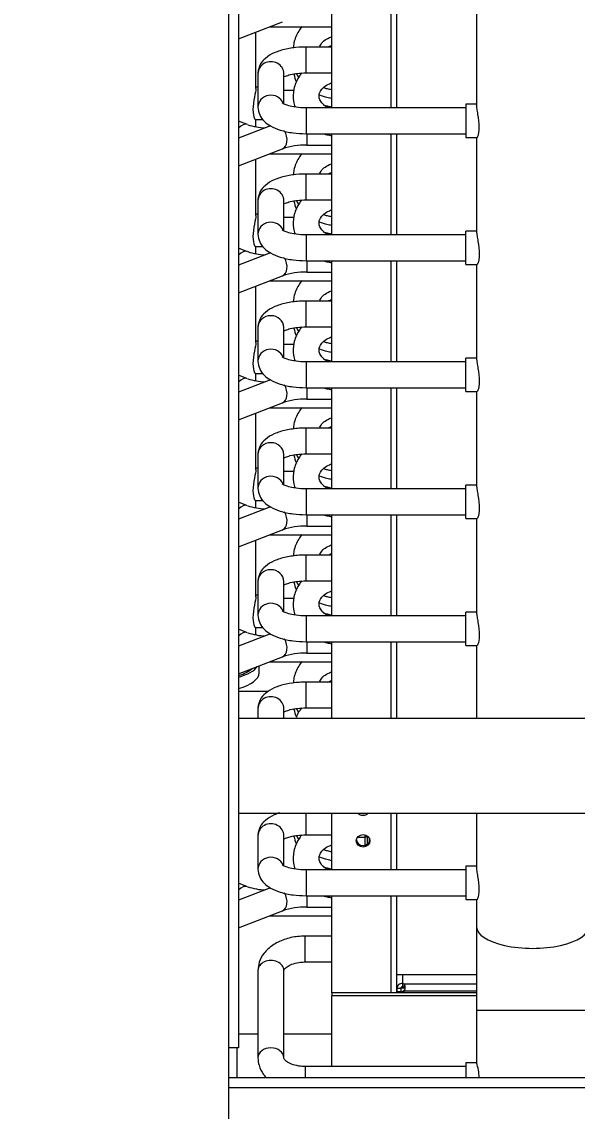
# Model space of a CAD drawing. Header units: millimetres. Extents: x 113490 to 142599, y -20467 to 115.
# Drawn here: x 137139.7 to 137344.5, y -7310.8 to -6908.9 of the extents above; entities that cross this region are included whole.
import ezdxf

# ---------------------------------------------------------------- set-up
doc = ezdxf.new("R2010")
doc.units = ezdxf.units.MM
doc.layers.add('DV2_0', color=7, linetype='Continuous')
doc.styles.get("Standard").update_dxf_attribs({"font": 'msyh.ttf'})
doc.dimstyles.new('ISO-25', dxfattribs={"dimtxt": 2.5, "dimasz": 2.5, "dimexe": 1.25, "dimexo": 0.625, "dimtad": 1, "dimtxsty": 'Standard', "dimcen": 2.5, "dimadec": 0, "dimazin": 0, "dimtfac": 1, "dimtmove": 0, "dimatfit": 3, "dimfxl": 1, "dimarcsym": 0})

# ---------------------------------------------------------------- blocks, each defined once
blk = doc.blocks.new('*D16')
at = {"color": 0, "lineweight": -2}
for p, q in [((137075.04, -7126.86), (137075.04, -8732.78)), ((139355.04, -7126.86), (139355.04, -8732.78)), ((137135.04, -8702.78), (139295.04, -8702.78))]:
    blk.add_line(p, q, dxfattribs=at)
at = {"color": 0}
for points in [[(137135.04, -8692.78), (137135.04, -8712.78), (137075.04, -8702.78)], [(139295.04, -8692.78), (139295.04, -8712.78), (139355.04, -8702.78)]]:
    blk.add_solid(points, dxfattribs=at)
at = {"layer": 'Defpoints', "color": 0}
for p in [(137075.04, -7125.86), (139355.04, -7125.86), (139355.04, -8702.78)]:
    blk.add_point(p, dxfattribs=at)
at = {"color": 0, "insert": (138215.04, -8656.94), "char_height": 50, "attachment_point": 5}
blk.add_mtext('2270', dxfattribs=at)
blk = doc.blocks.new('*D17')
at = {"color": 0, "lineweight": -2}
for p, q in [((137147.04, -5770.18), (136598.76, -5770.18)), ((136628.76, -5830.18), (136628.76, -8268.97)), ((137099.03, -8328.97), (136598.76, -8328.97))]:
    blk.add_line(p, q, dxfattribs=at)
at = {"color": 0}
for points in [[(136618.76, -5830.18), (136638.76, -5830.18), (136628.76, -5770.18)], [(136618.76, -8268.97), (136638.76, -8268.97), (136628.76, -8328.97)]]:
    blk.add_solid(points, dxfattribs=at)
at = {"layer": 'Defpoints', "color": 0}
for p in [(137148.04, -5770.18), (136628.76, -8328.97), (137100.03, -8328.97)]:
    blk.add_point(p, dxfattribs=at)
at = {"color": 0, "insert": (136582.93, -7049.57), "char_height": 50, "attachment_point": 5, "rotation": 90}
blk.add_mtext('2560', dxfattribs=at)

msp = doc.modelspace()

# ---------------------------------------------------------------- linework, layer by layer
at = {"layer": 'DV2_0', "color": 7, "linetype": 'Continuous', "lineweight": 20}
for p, q in [((137216.03, -7287.37), (137216.03, -6239.37)), ((137275.94, -6940.69), (137275.94, -6903.36)), ((137244.54, -6927.78), (137244.54, -6918.26)), ((137244.54, -6940.69), (137244.54, -6950.21)), ((137244.75, -6950.21), (137244.75, -6954.41)), ((137275.94, -6987.53), (137275.94, -6950.21)), ((137244.54, -6974.62), (137244.54, -6965.1)), ((137244.54, -6987.53), (137244.54, -6997.05)), ((137244.75, -6997.05), (137244.75, -7001.25)), ((137275.94, -7034.38), (137275.94, -6997.05)), ((137244.54, -7021.47), (137244.54, -7011.95)), ((137244.54, -7034.38), (137244.54, -7043.9)), ((137244.75, -7043.84), (137244.75, -7048.1)), ((137275.94, -7081.23), (137275.94, -7043.9)), ((137244.54, -7068.32), (137244.54, -7058.8)), ((137244.54, -7081.23), (137244.54, -7090.75)), ((137244.75, -7090.69), (137244.75, -7094.95)), ((137275.94, -7128.08), (137275.94, -7090.75)), ((137244.54, -7115.17), (137244.54, -7105.65)), ((137244.54, -7128.08), (137244.54, -7137.6)), ((137244.75, -7137.6), (137244.75, -7141.8)), ((137275.94, -7165.92), (137275.94, -7137.6)), ((137244.54, -7162.01), (137244.54, -7152.5)), ((137244.54, -7208.86), (137244.54, -7200.82)), ((137266.16, -7200.82), (137266.16, -7201)), ((137275.94, -7221.77), (137275.94, -7200.82)), ((137266.16, -7208.83), (137266.16, -7209.66)), ((137266.16, -7209.66), (137266.16, -7212.72)), ((137267.06, -7209.24), (137267.06, -7209.42)), ((137267.06, -7209.37), (137267.06, -7212.31)), ((137267.8, -7210.08), (137267.8, -7211.47)), ((137244.54, -7221.77), (137244.54, -7231.29)), ((137244.75, -7231.29), (137244.75, -7235.49)), ((137275.94, -7267.09), (137275.94, -7231.29)), ((137244.24, -7255.71), (137244.24, -7246.19)), ((137280.04, -7260.53), (137280.04, -7263.64)), ((137307.41, -7263.92), (137280.74, -7263.92)), ((137280.91, -7265.44), (137279.44, -7265.44)), ((137307.41, -7266.53), (137280.74, -7266.53)), ((137348.67, -7273.65), (137307.41, -7273.65)), ((137244.24, -7294.29), (137244.24, -7298.37)), ((137216.03, -7301.97), (139214.03, -7301.97))]:
    msp.add_line(p, q, dxfattribs=at)
at = {"layer": 'DV2_0', "color": 7, "linetype": 'Continuous', "lineweight": 15}
for p, q in [((137219.63, -6239.37), (137219.63, -7287.37)), ((137254.04, -6940.69), (137254.04, -6903.36)), ((137278.04, -6940.69), (137278.04, -6903.36)), ((137307.41, -6904.76), (137307.41, -6939.84)), ((137219.63, -6915.21), (137235.86, -6908.94)), ((137231.14, -6910.76), (137254.04, -6910.76)), ((137225.99, -6933.6), (137225.99, -6912.76)), ((137254.04, -6918.26), (137244.54, -6918.26)), ((137226.78, -6928.04), (137226.78, -6940.42)), ((137236.3, -6938.94), (137236.3, -6928.04)), ((137244.54, -6927.78), (137254.04, -6927.78)), ((137226.78, -6933.08), (137225.99, -6933.08)), ((137240.03, -6934.28), (137236.3, -6934.28)), ((137303.41, -6939.29), (137303.41, -6951.61)), ((137307.41, -6939.29), (137303.41, -6939.29)), ((137303.41, -6940.69), (137244.54, -6940.69)), ((137222.98, -6946.88), (137219.63, -6945.58)), ((137231.35, -6947.32), (137219.63, -6951.86)), ((137225.81, -6945), (137228.54, -6945)), ((137225.99, -6947.64), (137225.99, -6945)), ((137244.54, -6950.21), (137303.41, -6950.21)), ((137254.04, -6987.53), (137254.04, -6950.21)), ((137278.04, -6987.53), (137278.04, -6950.21)), ((137303.41, -6951.61), (137307.56, -6951.61)), ((137307.41, -6951.61), (137307.41, -6986.69)), ((137219.63, -6962.06), (137235.86, -6955.78)), ((137244.75, -6954.41), (137254.04, -6954.41)), ((137225.99, -6980.44), (137225.99, -6959.6)), ((137231.14, -6957.61), (137254.04, -6957.61)), ((137254.04, -6965.1), (137244.54, -6965.1)), ((137226.78, -6974.89), (137226.78, -6987.27)), ((137236.3, -6985.79), (137236.3, -6974.89)), ((137244.54, -6974.62), (137254.04, -6974.62)), ((137226.78, -6979.93), (137225.99, -6979.93)), ((137240.03, -6981.13), (137236.3, -6981.13)), ((137303.41, -6987.53), (137244.54, -6987.53)), ((137303.41, -6998.45), (137303.41, -6986.13)), ((137307.41, -6986.13), (137303.41, -6986.13)), ((137225.81, -6991.85), (137228.54, -6991.85)), ((137225.99, -6994.49), (137225.99, -6991.85)), ((137222.98, -6993.73), (137219.63, -6992.43)), ((137231.35, -6994.17), (137219.63, -6998.7)), ((137244.54, -6997.05), (137303.41, -6997.05)), ((137254.04, -7034.38), (137254.04, -6997.05)), ((137278.04, -7034.38), (137278.04, -6997.05)), ((137303.41, -6998.45), (137307.56, -6998.45)), ((137307.41, -6998.45), (137307.41, -7033.54)), ((137219.63, -7008.91), (137235.86, -7002.63)), ((137244.75, -7001.25), (137254.04, -7001.25)), ((137225.99, -7027.29), (137225.99, -7006.45)), ((137231.14, -7004.46), (137254.04, -7004.46)), ((137254.04, -7011.95), (137244.54, -7011.95)), ((137226.78, -7021.74), (137226.78, -7034.11)), ((137236.3, -7032.63), (137236.3, -7021.74)), ((137244.54, -7021.47), (137254.04, -7021.47)), ((137226.78, -7026.77), (137225.99, -7026.77)), ((137240.03, -7027.97), (137236.3, -7027.97)), ((137303.41, -7034.38), (137244.54, -7034.38)), ((137303.41, -7045.3), (137303.41, -7032.98)), ((137307.41, -7032.98), (137303.41, -7032.98)), ((137222.98, -7040.58), (137219.63, -7039.28)), ((137225.81, -7038.69), (137228.54, -7038.69)), ((137225.99, -7041.34), (137225.99, -7038.69)), ((137231.35, -7041.02), (137219.63, -7045.55)), ((137244.54, -7043.9), (137303.41, -7043.9)), ((137254.04, -7081.23), (137254.04, -7043.9)), ((137278.04, -7081.23), (137278.04, -7043.9)), ((137244.75, -7048.1), (137254.04, -7048.1)), ((137303.41, -7045.3), (137307.56, -7045.3)), ((137307.41, -7045.3), (137307.41, -7080.38)), ((137219.63, -7055.76), (137235.86, -7049.48)), ((137231.14, -7051.3), (137254.04, -7051.3)), ((137225.99, -7074.14), (137225.99, -7053.3)), ((137254.04, -7058.8), (137244.54, -7058.8)), ((137244.54, -7068.32), (137254.04, -7068.32)), ((137226.78, -7068.59), (137226.78, -7080.96)), ((137236.3, -7079.48), (137236.3, -7068.59)), ((137226.78, -7073.62), (137225.99, -7073.62)), ((137240.03, -7074.82), (137236.3, -7074.82)), ((137303.41, -7092.15), (137303.41, -7079.83)), ((137307.41, -7079.83), (137303.41, -7079.83)), ((137303.41, -7081.23), (137244.54, -7081.23)), ((137222.98, -7087.42), (137219.63, -7086.13)), ((137231.35, -7087.87), (137219.63, -7092.4)), ((137225.81, -7085.54), (137228.54, -7085.54)), ((137225.99, -7088.18), (137225.99, -7085.54)), ((137244.54, -7090.75), (137303.41, -7090.75)), ((137254.04, -7128.08), (137254.04, -7090.75)), ((137278.04, -7128.08), (137278.04, -7090.75)), ((137303.41, -7092.15), (137307.56, -7092.15)), ((137307.41, -7092.15), (137307.41, -7127.23)), ((137219.63, -7102.61), (137235.86, -7096.33)), ((137244.75, -7094.95), (137254.04, -7094.95)), ((137225.99, -7120.99), (137225.99, -7100.15)), ((137231.14, -7098.15), (137254.04, -7098.15)), ((137254.04, -7105.65), (137244.54, -7105.65)), ((137226.78, -7115.43), (137226.78, -7127.81)), ((137236.3, -7126.33), (137236.3, -7115.43)), ((137244.54, -7115.17), (137254.04, -7115.17)), ((137226.78, -7120.47), (137225.99, -7120.47)), ((137240.03, -7121.67), (137236.3, -7121.67)), ((137303.41, -7128.08), (137244.54, -7128.08)), ((137303.41, -7139), (137303.41, -7126.68)), ((137307.41, -7126.68), (137303.41, -7126.68)), ((137225.81, -7132.39), (137228.54, -7132.39)), ((137225.99, -7135.03), (137225.99, -7132.39)), ((137222.98, -7134.27), (137219.63, -7132.97)), ((137231.35, -7134.71), (137219.63, -7139.25)), ((137244.54, -7137.6), (137303.41, -7137.6)), ((137254.04, -7165.92), (137254.04, -7137.6)), ((137278.04, -7165.92), (137278.04, -7137.6)), ((137303.41, -7139), (137307.56, -7139)), ((137307.41, -7139), (137307.41, -7165.92)), ((137219.63, -7149.45), (137235.86, -7143.18)), ((137244.75, -7141.8), (137254.04, -7141.8)), ((137227.19, -7149.1), (137227.19, -7146.53)), ((137231.14, -7145), (137254.04, -7145)), ((137254.04, -7152.5), (137244.54, -7152.5)), ((137230.72, -7155.92), (137219.63, -7155.92)), ((137226.78, -7162.28), (137226.78, -7165.92)), ((137236.3, -7165.92), (137236.3, -7162.28)), ((137244.54, -7162.02), (137254.04, -7162.02)), ((137482.04, -7165.92), (137219.63, -7165.92)), ((137219.63, -7200.82), (137482.04, -7200.82)), ((137254.04, -7221.77), (137254.04, -7200.82)), ((137278.04, -7221.77), (137278.04, -7200.82)), ((137307.41, -7200.82), (137307.41, -7220.93)), ((137244.54, -7208.86), (137254.04, -7208.86)), ((137226.78, -7209.13), (137226.78, -7221.5)), ((137236.3, -7220.03), (137236.3, -7209.13)), ((137263.55, -7209.66), (137266.16, -7209.66)), ((137267.06, -7209.42), (137267.2, -7209.34)), ((137303.41, -7220.37), (137303.41, -7232.69)), ((137307.41, -7220.37), (137303.41, -7220.37)), ((137303.41, -7221.77), (137244.54, -7221.77)), ((137222.98, -7227.97), (137219.63, -7226.67)), ((137231.35, -7228.41), (137219.63, -7232.94)), ((137244.54, -7231.29), (137303.41, -7231.29)), ((137254.04, -7267.09), (137254.04, -7231.29)), ((137278.04, -7266.8), (137278.04, -7231.29)), ((137303.41, -7232.69), (137307.56, -7232.69)), ((137307.41, -7232.69), (137307.41, -7242.72)), ((137219.63, -7243.15), (137235.86, -7236.87)), ((137244.75, -7235.49), (137254.04, -7235.49)), ((137231.14, -7238.7), (137254.04, -7238.7)), ((137307.41, -7242.72), (137307.41, -7273.65)), ((137254.04, -7246.19), (137244.24, -7246.19)), ((137244.24, -7255.71), (137254.04, -7255.71)), ((137226.78, -7258.88), (137226.78, -7291.12)), ((137236.3, -7291.12), (137236.3, -7258.88)), ((137307.41, -7260.53), (137278.04, -7260.53)), ((137280.04, -7263.64), (137280.04, -7264.64)), ((137280.04, -7264.64), (137280.04, -7264.93)), ((137280.74, -7263.92), (137280.74, -7264.91)), ((137280.74, -7264.91), (137280.74, -7265.21)), ((137307.41, -7267.09), (137254.04, -7267.09)), ((137254.04, -7267.09), (137254.04, -7268.25)), ((137254.04, -7294.29), (137254.04, -7268.25)), ((137307.41, -7268.25), (137254.04, -7268.25)), ((137279.12, -7265.49), (137278.04, -7265.49)), ((137278.04, -7265.49), (137278.04, -7266.8)), ((137279.44, -7266.8), (137278.04, -7266.8)), ((137278.04, -7267.09), (137278.04, -7266.8)), ((137279.44, -7265.49), (137279.12, -7265.49)), ((137279.44, -7265.49), (137279.44, -7266.8)), ((137279.44, -7267.09), (137279.44, -7266.8)), ((137279.44, -7266.8), (137279.44, -7267.09)), ((137280.74, -7265.99), (137280.74, -7266.12)), ((137280.74, -7266.12), (137280.74, -7266.53)), ((137307.41, -7273.65), (137307.41, -7292.98)), ((137226.78, -7282.37), (137219.63, -7282.37)), ((137254.04, -7282.37), (137236.3, -7282.37)), ((137216.03, -7417.37), (137216.03, -7287.37)), ((137219.63, -7287.37), (137216.03, -7287.37)), ((137219.17, -7298.37), (137219.17, -7287.37)), ((137303.41, -7292.89), (137303.41, -7298.37)), ((137307.43, -7292.89), (137303.41, -7292.89)), ((137303.41, -7294.29), (137244.24, -7294.29)), ((137216.03, -7298.37), (139214.03, -7298.37))]:
    msp.add_line(p, q, dxfattribs=at)
for centre, radius, start, end in [((137230.33, -6925.29), 22.81, 251.2224, 267.8715), ((137244.23, -6980.38), 25.98, 88.8459, 108.784), ((137230.33, -6972.13), 22.81, 251.2224, 267.8715), ((137244.23, -7027.23), 25.98, 88.8459, 108.784), ((137230.33, -7018.98), 22.81, 251.2224, 267.8715), ((137244.23, -7074.08), 25.98, 88.8459, 108.784), ((137230.33, -7065.83), 22.81, 251.2224, 267.8715), ((137244.23, -7120.93), 25.98, 88.8459, 108.784), ((137230.33, -7112.68), 22.81, 251.2224, 267.8715), ((137244.23, -7167.77), 25.98, 88.8459, 108.784), ((137266.16, -7207.86), 1.8, 270, 300), ((137230.33, -7206.37), 22.81, 251.2224, 267.8715), ((137244.23, -7261.47), 25.98, 88.8459, 108.784), ((137279.86, -7265.46), 1.82, 84.3907, 180.9739), ((137287.71, -7299.05), 20.63, 1.9024, 17.3692)]:
    msp.add_arc(centre, radius, start, end, dxfattribs=at)
at = {"layer": 'DV2_0', "color": 7, "linetype": 'Continuous', "lineweight": 20}
for centre, major_axis, ratio, start_param, end_param in [((137231.54, -6928.04), (4.76, 0), 0.922201, 0, 3.141593), ((137231.54, -6940.42), (-4.76, 0), 0.922201, 3.485496, 6.283185), ((137231.54, -6940.42), (-4.76, 0), 0.922201, 0, 0.00078), ((137221.27, -6951.32), (1.72, 4.44), 0.652095, 0.002274, 1.044332), ((137234.14, -6951.35), (-1.72, 4.44), 0.652095, 3.141593, 4.956923), ((137231.54, -6974.89), (4.76, 0), 0.922201, 0, 3.141593), ((137231.54, -6987.27), (-4.76, 0), 0.922201, 3.485496, 6.283185), ((137231.54, -6987.27), (-4.76, 0), 0.922201, 0, 0.00078), ((137221.27, -6998.17), (1.72, 4.44), 0.652095, 0.002274, 1.044332), ((137234.14, -6998.19), (-1.72, 4.44), 0.652095, 3.141593, 4.956923), ((137231.54, -7021.74), (-4.76, 0), 0.922201, 3.141593, 6.283185), ((137231.54, -7034.11), (4.76, 0), 0.922201, 0.343904, 3.142373), ((137221.27, -7045.02), (1.72, 4.44), 0.652095, 0.002274, 1.044332), ((137234.14, -7045.04), (-1.72, 4.44), 0.652095, 3.141593, 4.956923), ((137231.54, -7068.59), (-4.76, 0), 0.922201, 3.141593, 6.283185), ((137231.54, -7080.96), (4.76, 0), 0.922201, 0.343904, 3.142373), ((137221.27, -7091.86), (1.72, 4.44), 0.652095, 0.002274, 1.044332), ((137234.14, -7091.89), (-1.72, 4.44), 0.652095, 3.141593, 4.956923), ((137231.54, -7115.43), (-4.76, 0), 0.922201, 3.141593, 6.283185), ((137231.54, -7127.81), (-4.76, 0), 0.922201, 3.485496, 6.283185), ((137231.54, -7127.81), (-4.76, 0), 0.922201, 0, 0.00078), ((137221.27, -7138.71), (1.72, 4.44), 0.652095, 0.002274, 1.044332), ((137234.14, -7138.74), (-1.72, 4.44), 0.652095, 3.141593, 4.956923), ((137231.54, -7162.28), (4.76, 0), 0.922201, 0, 3.141593), ((137231.54, -7209.13), (4.76, 0), 0.922201, 0, 3.141593), ((137231.54, -7221.5), (-4.76, 0), 0.922201, 3.485496, 6.283185), ((137231.54, -7221.5), (-4.76, 0), 0.922201, 0, 0.00078), ((137221.27, -7232.41), (1.72, 4.44), 0.652095, 0.002274, 1.044332), ((137234.14, -7232.43), (-1.72, 4.44), 0.652095, 3.141593, 4.956923), ((137328.04, -7242.72), (-20.63, 0), 0.386711, 0, 3.141593), ((137231.54, -7258.88), (4.76, 0), 0.780834, 0, 3.141593), ((137231.54, -7291.12), (4.76, 0), 0.780834, 0.008214, 3.142309)]:
    msp.add_ellipse(centre, major_axis=major_axis, ratio=ratio, start_param=start_param, end_param=end_param, dxfattribs=at)
at = {"layer": 'DV2_0', "color": 7, "linetype": 'Continuous', "lineweight": 15}
for centre, major_axis, ratio, start_param, end_param in [((137208.54, -7144.87), (18.65, 0), 0.386711, 5.349204, 6.014189), ((137208.54, -7144.87), (-17.45, 0), 0.386711, 2.259491, 2.734202), ((137208.54, -7149.1), (18.65, 0), 0.386711, 5.349204, 6.283185), ((137265.54, -7199.35), (-2.5, 0), 0.922201, 0.69042, 2.451173), ((137265.54, -7198.77), (-2.5, 0), 0.922201, 1.093983, 2.037504), ((137265.54, -7210.48), (-2.5, 0), 0.922201, 0.126135, 3.015458), ((137279.32, -7264.2), (1.6, 0), 0.386711, 0.468122, 1.102674), ((137279.32, -7265.49), (1.6, 0), 0.386711, 0.468122, 1.102674), ((137279.32, -7265.33), (1.6, 0), 0.922201, 4.789928, 5.815063), ((137279.32, -7265.87), (1.6, 0), 0.922201, 5.304574, 5.815063)]:
    msp.add_ellipse(centre, major_axis=major_axis, ratio=ratio, start_param=start_param, end_param=end_param, dxfattribs=at)
msp.add_ellipse((137265.54, -7211.06), major_axis=(-2.5, 0), ratio=0.922201, dxfattribs=at)
for points, knots in [([(137243.03, -6910.65), (137242.57, -6911.19), (137241.22, -6913.06), (137240.12, -6915.79), (137239.83, -6917.97), (137239.8, -6918.61)], [0.3069174, 0.3069174, 0.3069174, 0.3069174, 0.3494831, 0.4459674, 0.4853251, 0.4853251, 0.4853251, 0.4853251]), ([(137249.46, -6918.27), (137249.53, -6918.03), (137249.86, -6917.29), (137250.92, -6915.98), (137252.57, -6914.97), (137253.68, -6914.56), (137253.98, -6914.46)], [0.5784462, 0.5784462, 0.5784462, 0.5784462, 0.6319137, 0.7415815, 0.8416159, 0.877433, 0.877433, 0.877433, 0.877433]), ([(137244.54, -6918.26), (137243.58, -6918.27), (137241.19, -6918.33), (137236.94, -6918.92), (137232.76, -6920.23), (137229.61, -6922.1), (137227.48, -6924.56), (137226.8, -6926.81), (137226.78, -6927.89), (137226.78, -6928.04)], [0, 0, 0, 0, 0.101387, 0.296206, 0.497747, 0.688376, 0.837063, 0.980889, 1, 1, 1, 1]), ([(137252.6, -6918.22), (137252.77, -6918.14), (137253.21, -6917.93), (137253.68, -6917.76), (137253.98, -6917.66)], [0.81940406, 0.81940406, 0.81940406, 0.81940406, 0.84161594, 0.87743298, 0.87743298, 0.87743298, 0.87743298]), ([(137236.14, -6929.35), (137236.34, -6929.24), (137237, -6928.92), (137238.73, -6928.36), (137241.43, -6927.88), (137243.38, -6927.81), (137244.54, -6927.78)], [0.4017403, 0.4017403, 0.4017403, 0.4017403, 0.5031522, 0.6482988, 0.8218399, 1, 1, 1, 1]), ([(137242.95, -6927.75), (137242.53, -6928.27), (137241.2, -6930.11), (137239.78, -6933.63), (137239.67, -6937.49), (137240.2, -6939.69), (137240.44, -6940.4)], [0.3092504, 0.3092504, 0.3092504, 0.3092504, 0.3494831, 0.4459674, 0.5389954, 0.5853099, 0.5853099, 0.5853099, 0.5853099]), ([(137241.01, -6928.04), (137241.1, -6928.22), (137241.32, -6928.67), (137241.57, -6929.12), (137241.73, -6929.38)], [0.61722618, 0.61722618, 0.61722618, 0.61722618, 0.62957248, 0.64819209, 0.64819209, 0.64819209, 0.64819209]), ([(137252.77, -6940.71), (137252.1, -6940.39), (137250.84, -6939.58), (137249.61, -6938.04), (137249.16, -6936.4), (137249.48, -6934.77), (137250.92, -6933), (137252.57, -6931.98), (137253.68, -6931.57), (137253.98, -6931.48)], [0.1731502, 0.1731502, 0.1731502, 0.1731502, 0.2625505, 0.3669927, 0.4836914, 0.6319137, 0.7415815, 0.8416159, 0.877433, 0.877433, 0.877433, 0.877433]), ([(137225.99, -6933.54), (137225.99, -6934.15), (137225.74, -6935.35), (137225.2, -6938.21), (137224.94, -6939.88), (137224.94, -6941.34)], [0.75, 0.75, 0.75, 0.75, 0.875, 0.875, 1, 1, 1, 1]), ([(137250.98, -6933.21), (137251.4, -6933.35), (137252.41, -6933.63), (137253.41, -6933.82), (137254.02, -6933.9)], [0.88043186, 0.88043186, 0.88043186, 0.88043186, 0.90550173, 0.94079577, 0.94079577, 0.94079577, 0.94079577]), ([(137244.54, -6940.69), (137243.82, -6940.67), (137242.09, -6940.63), (137239.32, -6940.25), (137237.11, -6939.61), (137235.98, -6939.05), (137235.77, -6938.86), (137235.77, -6938.86)], [0, 0, 0, 0, 0.110607, 0.3123185, 0.4783978, 0.6148656, 0.7250081, 0.7250081, 0.7250081, 0.7250081]), ([(137249.43, -6935.84), (137250.35, -6936.23), (137251.88, -6936.74), (137253.41, -6937.02), (137254.02, -6937.1)], [0.8490829, 0.8490829, 0.8490829, 0.8490829, 0.90550173, 0.94079577, 0.94079577, 0.94079577, 0.94079577]), ([(137250.86, -6939.58), (137251.32, -6939.73), (137252.37, -6940.03), (137253.41, -6940.22), (137254.02, -6940.31)], [0.8780246, 0.8780246, 0.8780246, 0.8780246, 0.90550173, 0.94079577, 0.94079577, 0.94079577, 0.94079577]), ([(137224.94, -6941.34), (137224.94, -6942.81), (137225.2, -6943.97), (137225.61, -6944.84), (137225.73, -6944.99), (137225.83, -6944.99)], [0, 0, 0, 0, 0.125, 0.125, 0.1870962, 0.1870962, 0.1870962, 0.1870962]), ([(137226.78, -6940.42), (137226.91, -6941.51), (137227.18, -6943.34), (137229, -6945.75), (137231.5, -6947.58), (137235.01, -6949.03), (137239.63, -6950.02), (137242.77, -6950.15), (137244.54, -6950.21)], [0, 0, 0, 0, 0.140236, 0.276901, 0.426209, 0.609858, 0.812983, 1, 1, 1, 1]), ([(137307.55, -6951.6), (137307.64, -6951.6), (137307.75, -6951.45), (137308.12, -6950.54), (137308.35, -6949.32), (137308.35, -6946.34), (137308.12, -6944.6), (137307.75, -6942.37), (137307.63, -6941.69), (137307.46, -6940.54), (137307.41, -6940.08), (137307.41, -6939.77), (137307.41, -6939.76), (137307.41, -6939.76)], [0.0626912, 0.0626912, 0.0626912, 0.0626912, 0.125, 0.125, 0.25, 0.25, 0.375, 0.375, 0.4375, 0.4375, 0.5, 0.5, 0.5000642, 0.5000642, 0.5000642, 0.5000642]), ([(137251.23, -6950.31), (137251.57, -6950.41), (137252.49, -6950.66), (137253.41, -6950.83), (137254.02, -6950.91)], [0.8855521, 0.8855521, 0.8855521, 0.8855521, 0.90550173, 0.94079577, 0.94079577, 0.94079577, 0.94079577]), ([(137243.03, -6957.5), (137242.57, -6958.04), (137241.22, -6959.91), (137240.12, -6962.64), (137239.83, -6964.82), (137239.8, -6965.45)], [0.3069174, 0.3069174, 0.3069174, 0.3069174, 0.3494831, 0.4459674, 0.4853251, 0.4853251, 0.4853251, 0.4853251]), ([(137249.46, -6965.12), (137249.53, -6964.88), (137249.86, -6964.13), (137250.92, -6962.83), (137252.57, -6961.82), (137253.68, -6961.4), (137253.98, -6961.31)], [0.5784462, 0.5784462, 0.5784462, 0.5784462, 0.6319137, 0.7415815, 0.8416159, 0.877433, 0.877433, 0.877433, 0.877433]), ([(137244.54, -6965.1), (137243.58, -6965.12), (137241.19, -6965.18), (137236.94, -6965.77), (137232.76, -6967.08), (137229.61, -6968.95), (137227.48, -6971.41), (137226.8, -6973.65), (137226.78, -6974.74), (137226.78, -6974.89)], [0, 0, 0, 0, 0.101387, 0.296206, 0.497747, 0.688376, 0.837063, 0.980889, 1, 1, 1, 1]), ([(137252.6, -6965.07), (137252.77, -6964.98), (137253.21, -6964.78), (137253.68, -6964.61), (137253.98, -6964.51)], [0.81940406, 0.81940406, 0.81940406, 0.81940406, 0.84161594, 0.87743298, 0.87743298, 0.87743298, 0.87743298]), ([(137236.14, -6976.2), (137236.34, -6976.09), (137237, -6975.76), (137238.73, -6975.21), (137241.43, -6974.73), (137243.38, -6974.66), (137244.54, -6974.62)], [0.4017403, 0.4017403, 0.4017403, 0.4017403, 0.5031522, 0.6482988, 0.8218399, 1, 1, 1, 1]), ([(137242.95, -6974.6), (137242.53, -6975.12), (137241.2, -6976.96), (137239.78, -6980.47), (137239.67, -6984.33), (137240.2, -6986.54), (137240.44, -6987.25)], [0.3092504, 0.3092504, 0.3092504, 0.3092504, 0.3494831, 0.4459674, 0.5389954, 0.5853099, 0.5853099, 0.5853099, 0.5853099]), ([(137241.01, -6974.88), (137241.1, -6975.07), (137241.32, -6975.52), (137241.57, -6975.96), (137241.73, -6976.23)], [0.61722618, 0.61722618, 0.61722618, 0.61722618, 0.62957248, 0.64819209, 0.64819209, 0.64819209, 0.64819209]), ([(137252.77, -6987.56), (137252.1, -6987.24), (137250.84, -6986.42), (137249.61, -6984.89), (137249.16, -6983.25), (137249.48, -6981.62), (137250.92, -6979.84), (137252.57, -6978.83), (137253.68, -6978.42), (137253.98, -6978.32)], [0.1731502, 0.1731502, 0.1731502, 0.1731502, 0.2625505, 0.3669927, 0.4836914, 0.6319137, 0.7415815, 0.8416159, 0.877433, 0.877433, 0.877433, 0.877433]), ([(137225.99, -6980.39), (137225.99, -6981), (137225.74, -6982.2), (137225.2, -6985.06), (137224.94, -6986.73), (137224.94, -6988.19)], [0.75, 0.75, 0.75, 0.75, 0.875, 0.875, 1, 1, 1, 1]), ([(137249.43, -6982.68), (137250.35, -6983.07), (137251.88, -6983.59), (137253.41, -6983.87), (137254.02, -6983.95)], [0.8490829, 0.8490829, 0.8490829, 0.8490829, 0.90550173, 0.94079577, 0.94079577, 0.94079577, 0.94079577]), ([(137250.98, -6980.06), (137251.4, -6980.2), (137252.41, -6980.48), (137253.41, -6980.66), (137254.02, -6980.75)], [0.88043186, 0.88043186, 0.88043186, 0.88043186, 0.90550173, 0.94079577, 0.94079577, 0.94079577, 0.94079577]), ([(137226.78, -6987.27), (137226.91, -6988.35), (137227.18, -6990.18), (137229, -6992.6), (137231.5, -6994.42), (137235.01, -6995.88), (137239.63, -6996.87), (137242.77, -6997), (137244.54, -6997.05)], [0, 0, 0, 0, 0.140236, 0.276901, 0.426209, 0.609858, 0.812983, 1, 1, 1, 1]), ([(137244.54, -6987.53), (137243.82, -6987.52), (137242.09, -6987.48), (137239.32, -6987.1), (137237.11, -6986.45), (137235.98, -6985.89), (137235.77, -6985.7), (137235.77, -6985.71)], [0, 0, 0, 0, 0.110607, 0.3123185, 0.4783978, 0.6148656, 0.7250081, 0.7250081, 0.7250081, 0.7250081]), ([(137250.86, -6986.43), (137251.32, -6986.58), (137252.37, -6986.88), (137253.41, -6987.07), (137254.02, -6987.15)], [0.8780246, 0.8780246, 0.8780246, 0.8780246, 0.90550173, 0.94079577, 0.94079577, 0.94079577, 0.94079577]), ([(137307.41, -6986.61), (137307.41, -6986.92), (137307.46, -6987.39), (137307.63, -6988.53), (137307.75, -6989.21), (137308.12, -6991.45), (137308.35, -6993.18), (137308.35, -6996.17), (137308.12, -6997.39), (137307.75, -6998.3), (137307.64, -6998.45), (137307.55, -6998.45)], [0.5000642, 0.5000642, 0.5000642, 0.5000642, 0.5625, 0.5625, 0.625, 0.625, 0.75, 0.75, 0.875, 0.875, 0.9373302, 0.9373302, 0.9373302, 0.9373302]), ([(137224.94, -6988.19), (137224.94, -6989.65), (137225.2, -6990.82), (137225.61, -6991.69), (137225.73, -6991.84), (137225.83, -6991.84)], [0, 0, 0, 0, 0.125, 0.125, 0.1870962, 0.1870962, 0.1870962, 0.1870962]), ([(137251.23, -6997.16), (137251.57, -6997.26), (137252.49, -6997.51), (137253.41, -6997.68), (137254.02, -6997.76)], [0.8855521, 0.8855521, 0.8855521, 0.8855521, 0.90550173, 0.94079577, 0.94079577, 0.94079577, 0.94079577]), ([(137243.03, -7004.34), (137242.57, -7004.89), (137241.22, -7006.75), (137240.12, -7009.48), (137239.83, -7011.67), (137239.8, -7012.3)], [0.3069174, 0.3069174, 0.3069174, 0.3069174, 0.3494831, 0.4459674, 0.4853251, 0.4853251, 0.4853251, 0.4853251]), ([(137244.54, -7011.95), (137243.58, -7011.97), (137241.19, -7012.02), (137236.94, -7012.62), (137232.76, -7013.93), (137229.61, -7015.8), (137227.48, -7018.26), (137226.8, -7020.5), (137226.78, -7021.59), (137226.78, -7021.74)], [0, 0, 0, 0, 0.101387, 0.296206, 0.497747, 0.688376, 0.837063, 0.980889, 1, 1, 1, 1]), ([(137249.46, -7011.97), (137249.53, -7011.73), (137249.86, -7010.98), (137250.92, -7009.68), (137252.57, -7008.66), (137253.68, -7008.25), (137253.98, -7008.16)], [0.5784462, 0.5784462, 0.5784462, 0.5784462, 0.6319137, 0.7415815, 0.8416159, 0.877433, 0.877433, 0.877433, 0.877433]), ([(137252.6, -7011.91), (137252.77, -7011.83), (137253.21, -7011.63), (137253.68, -7011.45), (137253.98, -7011.36)], [0.81940406, 0.81940406, 0.81940406, 0.81940406, 0.84161594, 0.87743298, 0.87743298, 0.87743298, 0.87743298]), ([(137236.14, -7023.05), (137236.34, -7022.94), (137237, -7022.61), (137238.73, -7022.06), (137241.43, -7021.57), (137243.38, -7021.5), (137244.54, -7021.47)], [0.4017403, 0.4017403, 0.4017403, 0.4017403, 0.5031522, 0.6482988, 0.8218399, 1, 1, 1, 1]), ([(137242.95, -7021.45), (137242.53, -7021.96), (137241.2, -7023.8), (137239.78, -7027.32), (137239.67, -7031.18), (137240.2, -7033.38), (137240.44, -7034.1)], [0.3092504, 0.3092504, 0.3092504, 0.3092504, 0.3494831, 0.4459674, 0.5389954, 0.5853099, 0.5853099, 0.5853099, 0.5853099]), ([(137241.01, -7021.73), (137241.1, -7021.92), (137241.32, -7022.37), (137241.57, -7022.81), (137241.73, -7023.07)], [0.61722618, 0.61722618, 0.61722618, 0.61722618, 0.62957248, 0.64819209, 0.64819209, 0.64819209, 0.64819209]), ([(137225.99, -7027.24), (137225.99, -7027.84), (137225.74, -7029.05), (137225.2, -7031.91), (137224.94, -7033.57), (137224.94, -7035.04)], [0.75, 0.75, 0.75, 0.75, 0.875, 0.875, 1, 1, 1, 1]), ([(137252.77, -7034.41), (137252.1, -7034.09), (137250.84, -7033.27), (137249.61, -7031.74), (137249.16, -7030.1), (137249.48, -7028.47), (137250.92, -7026.69), (137252.57, -7025.68), (137253.68, -7025.27), (137253.98, -7025.17)], [0.1731502, 0.1731502, 0.1731502, 0.1731502, 0.2625505, 0.3669927, 0.4836914, 0.6319137, 0.7415815, 0.8416159, 0.877433, 0.877433, 0.877433, 0.877433]), ([(137250.98, -7026.91), (137251.4, -7027.04), (137252.41, -7027.33), (137253.41, -7027.51), (137254.02, -7027.59)], [0.88043186, 0.88043186, 0.88043186, 0.88043186, 0.90550173, 0.94079577, 0.94079577, 0.94079577, 0.94079577]), ([(137249.43, -7029.53), (137250.35, -7029.92), (137251.88, -7030.44), (137253.41, -7030.71), (137254.02, -7030.8)], [0.8490829, 0.8490829, 0.8490829, 0.8490829, 0.90550173, 0.94079577, 0.94079577, 0.94079577, 0.94079577]), ([(137224.94, -7035.04), (137224.94, -7036.5), (137225.2, -7037.67), (137225.61, -7038.54), (137225.73, -7038.69), (137225.83, -7038.69)], [0, 0, 0, 0, 0.125, 0.125, 0.1870962, 0.1870962, 0.1870962, 0.1870962]), ([(137226.78, -7034.11), (137226.91, -7035.2), (137227.18, -7037.03), (137229, -7039.44), (137231.5, -7041.27), (137235.01, -7042.73), (137239.63, -7043.71), (137242.77, -7043.85), (137244.54, -7043.9)], [0, 0, 0, 0, 0.140236, 0.276901, 0.426209, 0.609858, 0.812983, 1, 1, 1, 1]), ([(137244.54, -7034.38), (137243.82, -7034.37), (137242.09, -7034.33), (137239.32, -7033.95), (137237.11, -7033.3), (137235.98, -7032.74), (137235.77, -7032.55), (137235.77, -7032.56)], [0, 0, 0, 0, 0.110607, 0.3123185, 0.4783978, 0.6148656, 0.7250081, 0.7250081, 0.7250081, 0.7250081]), ([(137250.86, -7033.28), (137251.32, -7033.43), (137252.37, -7033.73), (137253.41, -7033.92), (137254.02, -7034)], [0.8780246, 0.8780246, 0.8780246, 0.8780246, 0.90550173, 0.94079577, 0.94079577, 0.94079577, 0.94079577]), ([(137307.41, -7033.46), (137307.41, -7033.77), (137307.46, -7034.24), (137307.63, -7035.38), (137307.75, -7036.06), (137308.12, -7038.29), (137308.35, -7040.02), (137308.35, -7043.02), (137308.12, -7044.24), (137307.75, -7045.14), (137307.64, -7045.3), (137307.55, -7045.3)], [0.5000642, 0.5000642, 0.5000642, 0.5000642, 0.5625, 0.5625, 0.625, 0.625, 0.75, 0.75, 0.875, 0.875, 0.9373302, 0.9373302, 0.9373302, 0.9373302]), ([(137251.23, -7044), (137251.57, -7044.11), (137252.49, -7044.36), (137253.41, -7044.53), (137254.02, -7044.61)], [0.8855521, 0.8855521, 0.8855521, 0.8855521, 0.90550173, 0.94079577, 0.94079577, 0.94079577, 0.94079577]), ([(137243.03, -7051.19), (137242.57, -7051.73), (137241.22, -7053.6), (137240.12, -7056.33), (137239.83, -7058.52), (137239.8, -7059.15)], [0.3069174, 0.3069174, 0.3069174, 0.3069174, 0.3494831, 0.4459674, 0.4853251, 0.4853251, 0.4853251, 0.4853251]), ([(137249.46, -7058.82), (137249.53, -7058.58), (137249.86, -7057.83), (137250.92, -7056.52), (137252.57, -7055.51), (137253.68, -7055.1), (137253.98, -7055)], [0.5784462, 0.5784462, 0.5784462, 0.5784462, 0.6319137, 0.7415815, 0.8416159, 0.877433, 0.877433, 0.877433, 0.877433]), ([(137244.54, -7058.8), (137243.58, -7058.82), (137241.19, -7058.87), (137236.94, -7059.47), (137232.76, -7060.78), (137229.61, -7062.65), (137227.48, -7065.11), (137226.8, -7067.35), (137226.78, -7068.44), (137226.78, -7068.59)], [0, 0, 0, 0, 0.101387, 0.296206, 0.497747, 0.688376, 0.837063, 0.980889, 1, 1, 1, 1]), ([(137252.6, -7058.76), (137252.77, -7058.68), (137253.21, -7058.48), (137253.68, -7058.3), (137253.98, -7058.21)], [0.81940406, 0.81940406, 0.81940406, 0.81940406, 0.84161594, 0.87743298, 0.87743298, 0.87743298, 0.87743298]), ([(137236.14, -7069.9), (137236.34, -7069.78), (137237, -7069.46), (137238.73, -7068.91), (137241.43, -7068.42), (137243.38, -7068.35), (137244.54, -7068.32)], [0.4017403, 0.4017403, 0.4017403, 0.4017403, 0.5031522, 0.6482988, 0.8218399, 1, 1, 1, 1]), ([(137242.95, -7068.3), (137242.53, -7068.81), (137241.2, -7070.65), (137239.78, -7074.17), (137239.67, -7078.03), (137240.2, -7080.23), (137240.44, -7080.95)], [0.3092504, 0.3092504, 0.3092504, 0.3092504, 0.3494831, 0.4459674, 0.5389954, 0.5853099, 0.5853099, 0.5853099, 0.5853099]), ([(137241.01, -7068.58), (137241.1, -7068.76), (137241.32, -7069.22), (137241.57, -7069.66), (137241.73, -7069.92)], [0.61722618, 0.61722618, 0.61722618, 0.61722618, 0.62957248, 0.64819209, 0.64819209, 0.64819209, 0.64819209]), ([(137252.77, -7081.26), (137252.1, -7080.94), (137250.84, -7080.12), (137249.61, -7078.59), (137249.16, -7076.94), (137249.48, -7075.31), (137250.92, -7073.54), (137252.57, -7072.53), (137253.68, -7072.11), (137253.98, -7072.02)], [0.1731502, 0.1731502, 0.1731502, 0.1731502, 0.2625505, 0.3669927, 0.4836914, 0.6319137, 0.7415815, 0.8416159, 0.877433, 0.877433, 0.877433, 0.877433]), ([(137225.99, -7074.08), (137225.99, -7074.69), (137225.74, -7075.89), (137225.2, -7078.76), (137224.94, -7080.42), (137224.94, -7081.89)], [0.75, 0.75, 0.75, 0.75, 0.875, 0.875, 1, 1, 1, 1]), ([(137250.98, -7073.76), (137251.4, -7073.89), (137252.41, -7074.18), (137253.41, -7074.36), (137254.02, -7074.44)], [0.88043186, 0.88043186, 0.88043186, 0.88043186, 0.90550173, 0.94079577, 0.94079577, 0.94079577, 0.94079577]), ([(137244.54, -7081.23), (137243.82, -7081.22), (137242.09, -7081.18), (137239.32, -7080.79), (137237.11, -7080.15), (137235.98, -7079.59), (137235.77, -7079.4), (137235.77, -7079.4)], [0, 0, 0, 0, 0.110607, 0.3123185, 0.4783978, 0.6148656, 0.7250081, 0.7250081, 0.7250081, 0.7250081]), ([(137249.43, -7076.38), (137250.35, -7076.77), (137251.88, -7077.28), (137253.41, -7077.56), (137254.02, -7077.64)], [0.8490829, 0.8490829, 0.8490829, 0.8490829, 0.90550173, 0.94079577, 0.94079577, 0.94079577, 0.94079577]), ([(137250.86, -7080.12), (137251.32, -7080.28), (137252.37, -7080.58), (137253.41, -7080.77), (137254.02, -7080.85)], [0.8780246, 0.8780246, 0.8780246, 0.8780246, 0.90550173, 0.94079577, 0.94079577, 0.94079577, 0.94079577]), ([(137307.41, -7080.31), (137307.41, -7080.62), (137307.46, -7081.08), (137307.63, -7082.23), (137307.75, -7082.91), (137308.12, -7085.14), (137308.35, -7086.87), (137308.35, -7089.87), (137308.12, -7091.08), (137307.75, -7091.99), (137307.64, -7092.14), (137307.55, -7092.14)], [0.5000642, 0.5000642, 0.5000642, 0.5000642, 0.5625, 0.5625, 0.625, 0.625, 0.75, 0.75, 0.875, 0.875, 0.9373302, 0.9373302, 0.9373302, 0.9373302]), ([(137224.94, -7081.89), (137224.94, -7083.35), (137225.2, -7084.51), (137225.61, -7085.39), (137225.73, -7085.53), (137225.83, -7085.53)], [0, 0, 0, 0, 0.125, 0.125, 0.1870962, 0.1870962, 0.1870962, 0.1870962]), ([(137226.78, -7080.96), (137226.91, -7082.05), (137227.18, -7083.88), (137229, -7086.29), (137231.5, -7088.12), (137235.01, -7089.58), (137239.63, -7090.56), (137242.77, -7090.69), (137244.54, -7090.75)], [0, 0, 0, 0, 0.140236, 0.276901, 0.426209, 0.609858, 0.812983, 1, 1, 1, 1]), ([(137251.23, -7090.85), (137251.57, -7090.95), (137252.49, -7091.21), (137253.41, -7091.37), (137254.02, -7091.46)], [0.8855521, 0.8855521, 0.8855521, 0.8855521, 0.90550173, 0.94079577, 0.94079577, 0.94079577, 0.94079577]), ([(137243.03, -7098.04), (137242.57, -7098.58), (137241.22, -7100.45), (137240.12, -7103.18), (137239.83, -7105.36), (137239.8, -7106)], [0.3069174, 0.3069174, 0.3069174, 0.3069174, 0.3494831, 0.4459674, 0.4853251, 0.4853251, 0.4853251, 0.4853251]), ([(137249.46, -7105.66), (137249.53, -7105.42), (137249.86, -7104.68), (137250.92, -7103.37), (137252.57, -7102.36), (137253.68, -7101.95), (137253.98, -7101.85)], [0.5784462, 0.5784462, 0.5784462, 0.5784462, 0.6319137, 0.7415815, 0.8416159, 0.877433, 0.877433, 0.877433, 0.877433]), ([(137244.54, -7105.65), (137243.58, -7105.66), (137241.19, -7105.72), (137236.94, -7106.31), (137232.76, -7107.63), (137229.61, -7109.49), (137227.48, -7111.96), (137226.8, -7114.2), (137226.78, -7115.29), (137226.78, -7115.43)], [0, 0, 0, 0, 0.101387, 0.296206, 0.497747, 0.688376, 0.837063, 0.980889, 1, 1, 1, 1]), ([(137252.6, -7105.61), (137252.77, -7105.53), (137253.21, -7105.33), (137253.68, -7105.15), (137253.98, -7105.05)], [0.81940406, 0.81940406, 0.81940406, 0.81940406, 0.84161594, 0.87743298, 0.87743298, 0.87743298, 0.87743298]), ([(137236.14, -7116.74), (137236.34, -7116.63), (137237, -7116.31), (137238.73, -7115.75), (137241.43, -7115.27), (137243.38, -7115.2), (137244.54, -7115.17)], [0.4017403, 0.4017403, 0.4017403, 0.4017403, 0.5031522, 0.6482988, 0.8218399, 1, 1, 1, 1]), ([(137242.95, -7115.14), (137242.53, -7115.66), (137241.2, -7117.5), (137239.78, -7121.02), (137239.67, -7124.88), (137240.2, -7127.08), (137240.44, -7127.79)], [0.3092504, 0.3092504, 0.3092504, 0.3092504, 0.3494831, 0.4459674, 0.5389954, 0.5853099, 0.5853099, 0.5853099, 0.5853099]), ([(137241.01, -7115.43), (137241.1, -7115.61), (137241.32, -7116.07), (137241.57, -7116.51), (137241.73, -7116.77)], [0.61722618, 0.61722618, 0.61722618, 0.61722618, 0.62957248, 0.64819209, 0.64819209, 0.64819209, 0.64819209]), ([(137252.77, -7128.1), (137252.1, -7127.79), (137250.84, -7126.97), (137249.61, -7125.43), (137249.16, -7123.79), (137249.48, -7122.16), (137250.92, -7120.39), (137252.57, -7119.37), (137253.68, -7118.96), (137253.98, -7118.87)], [0.1731502, 0.1731502, 0.1731502, 0.1731502, 0.2625505, 0.3669927, 0.4836914, 0.6319137, 0.7415815, 0.8416159, 0.877433, 0.877433, 0.877433, 0.877433]), ([(137225.99, -7120.93), (137225.99, -7121.54), (137225.74, -7122.74), (137225.2, -7125.6), (137224.94, -7127.27), (137224.94, -7128.73)], [0.75, 0.75, 0.75, 0.75, 0.875, 0.875, 1, 1, 1, 1]), ([(137249.43, -7123.23), (137250.35, -7123.62), (137251.88, -7124.13), (137253.41, -7124.41), (137254.02, -7124.49)], [0.8490829, 0.8490829, 0.8490829, 0.8490829, 0.90550173, 0.94079577, 0.94079577, 0.94079577, 0.94079577]), ([(137250.98, -7120.6), (137251.4, -7120.74), (137252.41, -7121.02), (137253.41, -7121.21), (137254.02, -7121.29)], [0.88043186, 0.88043186, 0.88043186, 0.88043186, 0.90550173, 0.94079577, 0.94079577, 0.94079577, 0.94079577]), ([(137226.78, -7127.81), (137226.91, -7128.9), (137227.18, -7130.73), (137229, -7133.14), (137231.5, -7134.97), (137235.01, -7136.43), (137239.63, -7137.41), (137242.77, -7137.54), (137244.54, -7137.6)], [0, 0, 0, 0, 0.140236, 0.276901, 0.426209, 0.609858, 0.812983, 1, 1, 1, 1]), ([(137244.54, -7128.08), (137243.82, -7128.06), (137242.09, -7128.02), (137239.32, -7127.64), (137237.11, -7127), (137235.98, -7126.44), (137235.77, -7126.25), (137235.77, -7126.25)], [0, 0, 0, 0, 0.110607, 0.3123185, 0.4783978, 0.6148656, 0.7250081, 0.7250081, 0.7250081, 0.7250081]), ([(137250.86, -7126.97), (137251.32, -7127.12), (137252.37, -7127.42), (137253.41, -7127.61), (137254.02, -7127.7)], [0.8780246, 0.8780246, 0.8780246, 0.8780246, 0.90550173, 0.94079577, 0.94079577, 0.94079577, 0.94079577]), ([(137307.41, -7127.16), (137307.41, -7127.47), (137307.46, -7127.93), (137307.63, -7129.08), (137307.75, -7129.76), (137308.12, -7131.99), (137308.35, -7133.72), (137308.35, -7136.72), (137308.12, -7137.93), (137307.75, -7138.84), (137307.64, -7138.99), (137307.55, -7138.99)], [0.5000642, 0.5000642, 0.5000642, 0.5000642, 0.5625, 0.5625, 0.625, 0.625, 0.75, 0.75, 0.875, 0.875, 0.9373302, 0.9373302, 0.9373302, 0.9373302]), ([(137224.94, -7128.73), (137224.94, -7130.2), (137225.2, -7131.36), (137225.61, -7132.24), (137225.73, -7132.38), (137225.83, -7132.38)], [0, 0, 0, 0, 0.125, 0.125, 0.1870962, 0.1870962, 0.1870962, 0.1870962]), ([(137251.23, -7137.7), (137251.57, -7137.8), (137252.49, -7138.06), (137253.41, -7138.22), (137254.02, -7138.31)], [0.8855521, 0.8855521, 0.8855521, 0.8855521, 0.90550173, 0.94079577, 0.94079577, 0.94079577, 0.94079577]), ([(137243.03, -7144.89), (137242.57, -7145.43), (137241.22, -7147.3), (137240.12, -7150.03), (137239.83, -7152.21), (137239.8, -7152.85)], [0.3069174, 0.3069174, 0.3069174, 0.3069174, 0.3494831, 0.4459674, 0.4853251, 0.4853251, 0.4853251, 0.4853251]), ([(137244.54, -7152.5), (137243.58, -7152.51), (137241.19, -7152.57), (137236.94, -7153.16), (137232.76, -7154.47), (137229.61, -7156.34), (137227.48, -7158.8), (137226.8, -7161.04), (137226.78, -7162.13), (137226.78, -7162.28)], [0, 0, 0, 0, 0.101387, 0.296206, 0.497747, 0.688376, 0.837063, 0.980889, 1, 1, 1, 1]), ([(137249.46, -7152.51), (137249.53, -7152.27), (137249.86, -7151.53), (137250.92, -7150.22), (137252.57, -7149.21), (137253.68, -7148.8), (137253.98, -7148.7)], [0.5784462, 0.5784462, 0.5784462, 0.5784462, 0.6319137, 0.7415815, 0.8416159, 0.877433, 0.877433, 0.877433, 0.877433]), ([(137252.6, -7152.46), (137252.77, -7152.38), (137253.21, -7152.17), (137253.68, -7152), (137253.98, -7151.9)], [0.81940406, 0.81940406, 0.81940406, 0.81940406, 0.84161594, 0.87743298, 0.87743298, 0.87743298, 0.87743298]), ([(137236.14, -7163.59), (137236.34, -7163.48), (137237, -7163.16), (137238.73, -7162.6), (137241.43, -7162.12), (137243.38, -7162.05), (137244.54, -7162.02)], [0.4017403, 0.4017403, 0.4017403, 0.4017403, 0.5031522, 0.6482988, 0.8218399, 1, 1, 1, 1]), ([(137242.95, -7161.99), (137242.53, -7162.51), (137241.75, -7163.58), (137241.15, -7164.74), (137240.89, -7165.32)], [0.30925044, 0.30925044, 0.30925044, 0.30925044, 0.34948308, 0.38886036, 0.38886036, 0.38886036, 0.38886036]), ([(137241.01, -7162.28), (137241.1, -7162.46), (137241.32, -7162.91), (137241.57, -7163.36), (137241.73, -7163.62)], [0.61722618, 0.61722618, 0.61722618, 0.61722618, 0.62957248, 0.64819209, 0.64819209, 0.64819209, 0.64819209]), ([(137234.77, -7200.73), (137234.09, -7200.95), (137232.14, -7201.69), (137229.61, -7203.19), (137227.48, -7205.65), (137226.8, -7207.89), (137226.78, -7208.98), (137226.78, -7209.13)], [0.4016619, 0.4016619, 0.4016619, 0.4016619, 0.497747, 0.6883763, 0.8370625, 0.9808888, 1, 1, 1, 1]), ([(137236.14, -7210.44), (137236.34, -7210.33), (137237, -7210), (137238.73, -7209.45), (137241.43, -7208.96), (137243.38, -7208.9), (137244.54, -7208.86)], [0.4017403, 0.4017403, 0.4017403, 0.4017403, 0.5031522, 0.6482988, 0.8218399, 1, 1, 1, 1]), ([(137242.95, -7208.84), (137242.53, -7209.36), (137241.2, -7211.2), (137239.78, -7214.71), (137239.67, -7218.57), (137240.2, -7220.77), (137240.44, -7221.49)], [0.3092504, 0.3092504, 0.3092504, 0.3092504, 0.3494831, 0.4459674, 0.5389954, 0.5853099, 0.5853099, 0.5853099, 0.5853099]), ([(137241.01, -7209.12), (137241.1, -7209.31), (137241.32, -7209.76), (137241.57, -7210.2), (137241.73, -7210.47)], [0.61722618, 0.61722618, 0.61722618, 0.61722618, 0.62957248, 0.64819209, 0.64819209, 0.64819209, 0.64819209]), ([(137252.77, -7221.8), (137252.1, -7221.48), (137250.84, -7220.66), (137249.61, -7219.13), (137249.16, -7217.49), (137249.48, -7215.86), (137250.92, -7214.08), (137252.57, -7213.07), (137253.68, -7212.66), (137253.98, -7212.56)], [0.1731502, 0.1731502, 0.1731502, 0.1731502, 0.2625505, 0.3669927, 0.4836914, 0.6319137, 0.7415815, 0.8416159, 0.877433, 0.877433, 0.877433, 0.877433]), ([(137249.43, -7216.92), (137250.35, -7217.31), (137251.88, -7217.83), (137253.41, -7218.1), (137254.02, -7218.19)], [0.8490829, 0.8490829, 0.8490829, 0.8490829, 0.90550173, 0.94079577, 0.94079577, 0.94079577, 0.94079577]), ([(137250.98, -7214.3), (137251.4, -7214.43), (137252.41, -7214.72), (137253.41, -7214.9), (137254.02, -7214.99)], [0.88043186, 0.88043186, 0.88043186, 0.88043186, 0.90550173, 0.94079577, 0.94079577, 0.94079577, 0.94079577]), ([(137244.54, -7221.77), (137243.82, -7221.76), (137242.09, -7221.72), (137239.32, -7221.34), (137237.11, -7220.69), (137235.98, -7220.13), (137235.77, -7219.94), (137235.77, -7219.95)], [0, 0, 0, 0, 0.110607, 0.3123185, 0.4783978, 0.6148656, 0.7250081, 0.7250081, 0.7250081, 0.7250081]), ([(137250.86, -7220.67), (137251.32, -7220.82), (137252.37, -7221.12), (137253.41, -7221.31), (137254.02, -7221.39)], [0.8780246, 0.8780246, 0.8780246, 0.8780246, 0.90550173, 0.94079577, 0.94079577, 0.94079577, 0.94079577]), ([(137307.55, -7232.69), (137307.64, -7232.69), (137307.75, -7232.53), (137308.12, -7231.63), (137308.35, -7230.41), (137308.35, -7227.43), (137308.12, -7225.69), (137307.75, -7223.46), (137307.63, -7222.77), (137307.46, -7221.63), (137307.41, -7221.16), (137307.41, -7220.85), (137307.41, -7220.85), (137307.41, -7220.85)], [0.0626912, 0.0626912, 0.0626912, 0.0626912, 0.125, 0.125, 0.25, 0.25, 0.375, 0.375, 0.4375, 0.4375, 0.5, 0.5, 0.5000642, 0.5000642, 0.5000642, 0.5000642]), ([(137226.78, -7221.5), (137226.91, -7222.59), (137227.18, -7224.42), (137229, -7226.84), (137231.5, -7228.66), (137235.01, -7230.12), (137239.63, -7231.11), (137242.77, -7231.24), (137244.54, -7231.29)], [0, 0, 0, 0, 0.140236, 0.276901, 0.426209, 0.609858, 0.812983, 1, 1, 1, 1]), ([(137251.23, -7231.4), (137251.57, -7231.5), (137252.49, -7231.75), (137253.41, -7231.92), (137254.02, -7232)], [0.8855521, 0.8855521, 0.8855521, 0.8855521, 0.90550173, 0.94079577, 0.94079577, 0.94079577, 0.94079577]), ([(137244.24, -7246.19), (137243.21, -7246.22), (137240.72, -7246.31), (137236.32, -7247.3), (137232.09, -7249.41), (137228.96, -7252.27), (137227.1, -7255.6), (137226.87, -7257.74), (137226.78, -7258.88)], [0, 0, 0, 0, 0.106723, 0.304829, 0.507897, 0.6888, 0.858313, 1, 1, 1, 1]), ([(137236.3, -7258.88), (137236.29, -7258.87), (137236.3, -7258.82), (137236.49, -7258.31), (137237.75, -7257.23), (137239.77, -7256.3), (137242.15, -7255.78), (137243.59, -7255.73), (137244.24, -7255.71)], [0, 0, 0, 0, 0.11734, 0.332837, 0.508523, 0.692303, 0.882414, 1, 1, 1, 1]), ([(137280.04, -7264.93), (137279.97, -7264.91), (137279.89, -7264.91), (137279.75, -7264.94), (137279.67, -7264.97), (137279.55, -7265.08), (137279.51, -7265.16), (137279.45, -7265.32), (137279.44, -7265.4), (137279.44, -7265.49)], [0, 0, 0, 0, 0.25, 0.25, 0.5, 0.5, 0.75, 0.75, 1, 1, 1, 1]), ([(137280.74, -7263.92), (137280.77, -7263.97), (137280.8, -7264.03), (137280.84, -7264.17), (137280.86, -7264.26), (137280.89, -7264.44), (137280.9, -7264.54), (137280.91, -7264.76), (137280.92, -7264.88), (137280.92, -7265.25), (137280.9, -7265.51), (137280.85, -7266.03), (137280.8, -7266.29), (137280.74, -7266.53)], [0, 0, 0, 0, 0.125, 0.125, 0.25, 0.25, 0.375, 0.375, 0.5, 0.5, 0.75, 0.75, 1, 1, 1, 1]), ([(137226.78, -7291.12), (137226.85, -7292.13), (137227.04, -7294.15), (137228.33, -7296.67), (137229.5, -7298.06), (137229.87, -7298.45)], [0, 0, 0, 0, 0.1248002, 0.2936379, 0.3651539, 0.3651539, 0.3651539, 0.3651539]), ([(137244.24, -7294.29), (137243.6, -7294.28), (137242.13, -7294.22), (137239.66, -7293.68), (137237.57, -7292.67), (137236.46, -7291.63), (137236.3, -7291.19), (137236.29, -7291.14), (137236.3, -7291.12)], [0, 0, 0, 0, 0.115264, 0.314112, 0.509272, 0.694573, 0.882463, 1, 1, 1, 1])]:
    msp.add_open_spline(points, degree=3, knots=knots, dxfattribs=at)
for points in [[(137240.02, -6928.19), (137240.22, -6929.22), (137240.55, -6930.23), (137240.99, -6931.19)], [(137240.02, -6975.04), (137240.22, -6976.07), (137240.55, -6977.08), (137240.99, -6978.04)], [(137240.02, -7021.89), (137240.22, -7022.92), (137240.55, -7023.92), (137240.99, -7024.89)], [(137240.02, -7068.74), (137240.22, -7069.77), (137240.55, -7070.77), (137240.99, -7071.73)], [(137240.02, -7115.58), (137240.22, -7116.61), (137240.55, -7117.62), (137240.99, -7118.58)], [(137240.02, -7162.43), (137240.22, -7163.46), (137240.55, -7164.47), (137240.99, -7165.43)], [(137240.02, -7209.28), (137240.22, -7210.31), (137240.55, -7211.32), (137240.99, -7212.28)]]:
    msp.add_open_spline(points, degree=3, dxfattribs=at)

# ---------------------------------------------------------------- dimensions: what is measured, and where the dimension line sits
at = {"color": 1}
dim = msp.add_linear_dim(base=(136628.76, -8328.97), p1=(137148.04, -5770.18), p2=(137100.03, -8328.97), angle=90, text='2560', dimstyle='ISO-25', override={"dimtxt": 50, "dimasz": 60, "dimexe": 30, "dimexo": 1, "dimgap": 20, "dimdec": 0}, dxfattribs=at)
dim.commit()
dim.dimension.update_dxf_attribs({"geometry": '*D17', "text_midpoint": (136582.93, -7049.57)})
dim = msp.add_linear_dim(base=(139355.04, -8702.78), p1=(137075.04, -7125.86), p2=(139355.04, -7125.86), text='2270', dimstyle='ISO-25', override={"dimtxt": 50, "dimasz": 60, "dimexe": 30, "dimexo": 1, "dimgap": 20, "dimdec": 0}, dxfattribs=at)
dim.commit()
dim.dimension.update_dxf_attribs({"geometry": '*D16', "text_midpoint": (138215.04, -8656.94)})

doc.saveas('drawing.dxf')
